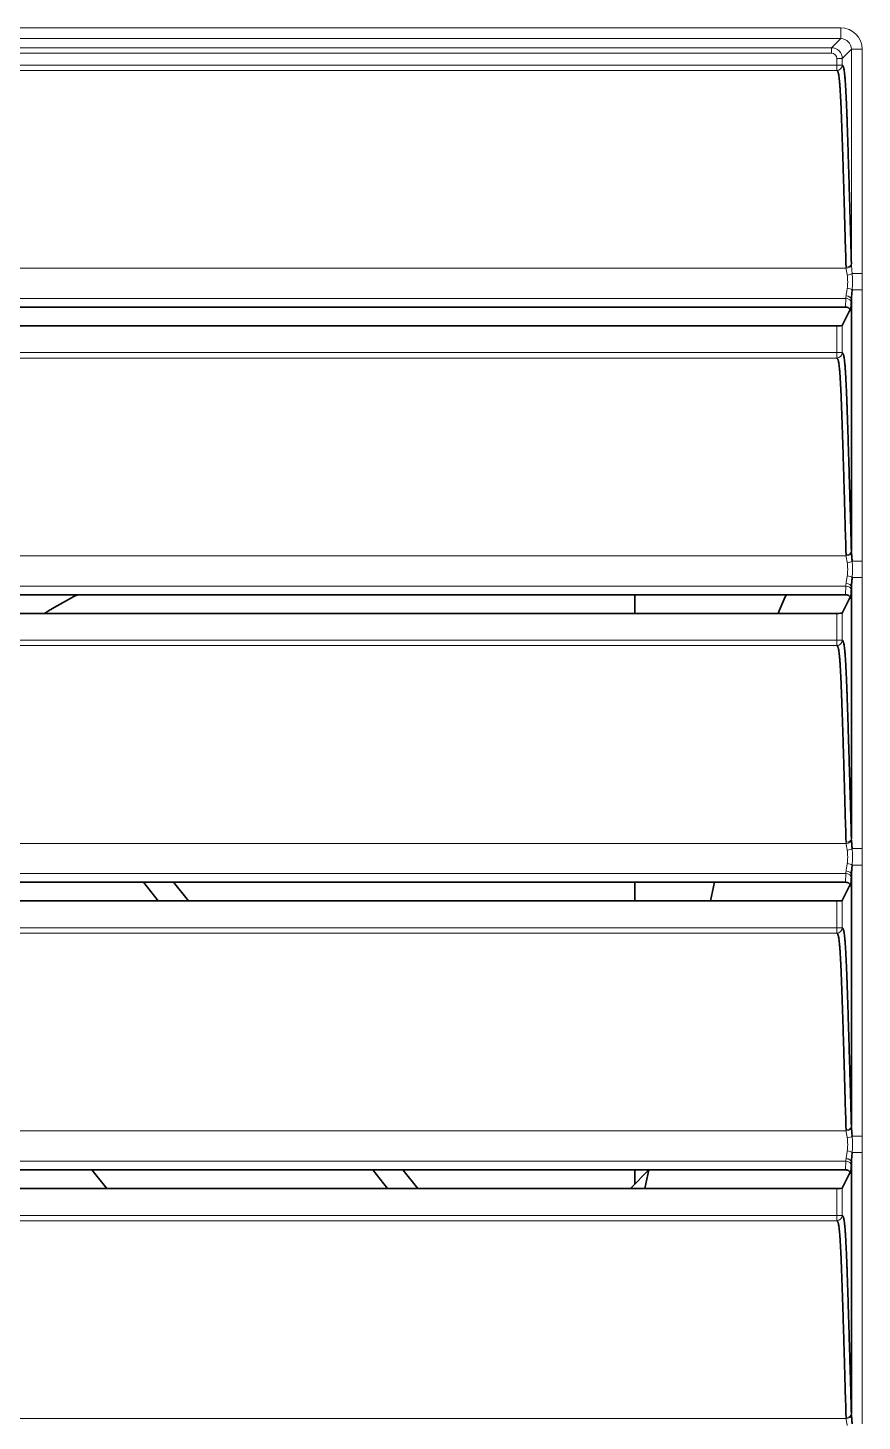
# Model space of a CAD drawing. Header units: inches. Extents: x -1096 to 3103, y -191 to 3207.
# Drawn here: x 2331.8 to 2370.7, y 1715.2 to 1780.1 of the extents above; entities that cross this region are included whole.
import ezdxf

# ---------------------------------------------------------------- set-up
doc = ezdxf.new("R2010")
doc.units = ezdxf.units.IN

msp = doc.modelspace()

# ---------------------------------------------------------------- linework, layer by layer
at = {"lineweight": 13}
for p, q in [((2312.723, 1780.123), (2369.69, 1780.123)), ((2369.69, 1779.624), (2312.723, 1779.624)), ((2369.261, 1779.195), (2369.69, 1779.624)), ((2369.69, 1779.624), (2369.69, 1780.123)), ((2313.151, 1779.195), (2369.261, 1779.195)), ((2369.261, 1778.945), (2313.151, 1778.945)), ((2369.261, 1779.195), (2369.261, 1778.945)), ((2370.189, 1779.124), (2369.761, 1778.695)), ((2370.189, 1769.131), (2370.189, 1779.124)), ((2370.189, 1779.124), (2370.689, 1779.124)), ((2370.689, 1779.124), (2370.689, 1768.679)), ((2312.901, 1778.389), (2369.511, 1778.389)), ((2369.511, 1778.695), (2369.761, 1778.695)), ((2369.511, 1778.389), (2369.511, 1778.695)), ((2369.511, 1778.389), (2369.761, 1778.389)), ((2369.511, 1778.389), (2369.511, 1778.139)), ((2369.761, 1778.695), (2369.761, 1778.389)), ((2369.511, 1778.139), (2312.901, 1778.139)), ((2312.47, 1768.923), (2369.942, 1768.923)), ((2370.226, 1768.679), (2370.689, 1768.679)), ((2370.226, 1767.913), (2370.689, 1767.913)), ((2370.689, 1767.913), (2370.689, 1755.279)), ((2369.934, 1767.515), (2312.478, 1767.515)), ((2369.916, 1767.11), (2369.934, 1767.515)), ((2369.511, 1764.989), (2369.511, 1766.241)), ((2369.761, 1766.257), (2369.761, 1764.989)), ((2312.901, 1764.989), (2369.511, 1764.989)), ((2369.511, 1764.739), (2312.901, 1764.739)), ((2369.761, 1764.989), (2369.511, 1764.989)), ((2369.511, 1764.739), (2369.511, 1764.989)), ((2312.47, 1755.523), (2369.942, 1755.523)), ((2370.226, 1755.279), (2370.689, 1755.279)), ((2370.226, 1754.513), (2370.689, 1754.513)), ((2370.689, 1754.513), (2370.689, 1741.879)), ((2369.934, 1754.115), (2312.478, 1754.115)), ((2369.916, 1753.71), (2369.934, 1754.115)), ((2369.511, 1751.589), (2369.511, 1752.841)), ((2369.761, 1752.857), (2369.761, 1751.589)), ((2312.901, 1751.589), (2369.511, 1751.589)), ((2369.511, 1751.339), (2312.901, 1751.339)), ((2369.761, 1751.589), (2369.511, 1751.589)), ((2369.511, 1751.339), (2369.511, 1751.589)), ((2312.47, 1742.123), (2369.942, 1742.123)), ((2370.226, 1741.879), (2370.689, 1741.879)), ((2369.934, 1740.715), (2312.478, 1740.715)), ((2369.916, 1740.31), (2369.934, 1740.715)), ((2370.226, 1741.113), (2370.689, 1741.113)), ((2370.689, 1741.113), (2370.689, 1728.479)), ((2369.511, 1738.189), (2369.511, 1739.441)), ((2369.761, 1739.457), (2369.761, 1738.189)), ((2312.901, 1738.189), (2369.511, 1738.189)), ((2369.761, 1738.189), (2369.511, 1738.189)), ((2369.511, 1737.939), (2369.511, 1738.189)), ((2369.511, 1737.939), (2312.901, 1737.939)), ((2312.47, 1728.723), (2369.942, 1728.723)), ((2370.226, 1728.479), (2370.689, 1728.479)), ((2370.226, 1727.713), (2370.689, 1727.713)), ((2370.689, 1727.713), (2370.689, 1715.079)), ((2369.934, 1727.315), (2312.478, 1727.315)), ((2369.916, 1726.91), (2369.934, 1727.315)), ((2369.511, 1724.789), (2369.511, 1726.041)), ((2369.761, 1726.057), (2369.761, 1724.789)), ((2312.901, 1724.789), (2369.511, 1724.789)), ((2369.511, 1724.539), (2312.901, 1724.539)), ((2369.761, 1724.789), (2369.511, 1724.789)), ((2369.511, 1724.539), (2369.511, 1724.789)), ((2312.47, 1715.323), (2369.942, 1715.323))]:
    msp.add_line(p, q, dxfattribs=at)
at = {"lineweight": 35}
for p, q in [((2370.184, 1767.32), (2370.166, 1766.919)), ((2370.189, 1755.731), (2370.189, 1767.464)), ((2369.916, 1767.11), (2312.496, 1767.11)), ((2369.761, 1766.257), (2370.136, 1767.003)), ((2369.511, 1766.241), (2312.901, 1766.241)), ((2369.916, 1753.71), (2312.496, 1753.71)), ((2360.106, 1752.841), (2360.106, 1753.71)), ((2369.761, 1752.857), (2370.136, 1753.603)), ((2370.184, 1753.92), (2370.166, 1753.519)), ((2370.189, 1742.331), (2370.189, 1754.064)), ((2369.511, 1752.841), (2312.901, 1752.841)), ((2370.189, 1728.931), (2370.189, 1740.664)), ((2369.916, 1740.31), (2312.496, 1740.31)), ((2337.204, 1740.31), (2337.897, 1739.44)), ((2338.607, 1740.31), (2339.3, 1739.44)), ((2360.106, 1739.438), (2360.106, 1740.307)), ((2363.818, 1740.31), (2363.62, 1739.44)), ((2369.761, 1739.457), (2370.136, 1740.203)), ((2370.184, 1740.52), (2370.166, 1740.119)), ((2369.511, 1739.441), (2312.901, 1739.441)), ((2370.184, 1727.12), (2370.166, 1726.719)), ((2370.189, 1715.531), (2370.189, 1727.264)), ((2369.916, 1726.91), (2312.496, 1726.91)), ((2334.806, 1726.91), (2335.498, 1726.041)), ((2347.89, 1726.91), (2348.583, 1726.041)), ((2349.293, 1726.91), (2349.986, 1726.041)), ((2360.759, 1726.906), (2359.893, 1726.041)), ((2360.106, 1726.25), (2360.106, 1726.908)), ((2360.76, 1726.91), (2360.561, 1726.041)), ((2369.761, 1726.057), (2370.136, 1726.803)), ((2369.511, 1726.041), (2312.901, 1726.041))]:
    msp.add_line(p, q, dxfattribs=at)
msp.add_arc((2361.706, 1703.141), 57.6, 118.60574, 120.36233, dxfattribs=at)
at = {"lineweight": 13}
for centre, major_axis, ratio, start_param, end_param in [((2369.688, 1779.123), (-0.708, -0.708), 0.998783, 2.356803, 3.926382), ((2369.688, 1779.123), (0.355, 0.355), 0.996359, 5.498396, 7.067974), ((2369.261, 1778.695), (0.354, 0.354), 0.999999, 5.498396, 7.067974), ((2369.261, 1778.695), (-0.177, -0.177), 0.998783, 2.356803, 3.926382), ((2369.511, 1778.389), (-0.066, -0.241), 0.999345, 0.269342, 1.839802), ((2369.939, 1769.131), (-0.25, -0.007), 0.626591, 1.553199, 3.096797), ((2369.942, 1769.079), (-0.249, -0.018), 0.625593, 1.525244, 3.025641), ((2369.995, 1768.679), (-0.248, -0.033), 0.303681, 1.530952, 2.733575), ((2369.995, 1767.913), (-0.248, 0.033), 0.303681, 3.54961, 4.752233), ((2369.907, 1768.296), (0, 1), 0.043651, 3.816334, 3.983818), ((2369.934, 1767.32), (-0.25, 0.011), 0.780579, 3.197456, 4.746449), ((2369.939, 1767.464), (-0.25, 0.008), 0.665625, 3.188374, 4.733128), ((2370.157, 1768.296), (0, 1.25), 0.034921, 3.816333, 3.983817), ((2369.511, 1764.989), (-0.066, -0.241), 0.999345, 0.269342, 1.839802), ((2369.939, 1755.731), (-0.25, -0.007), 0.626591, 1.553199, 3.096797), ((2369.942, 1755.679), (-0.249, -0.018), 0.625593, 1.525244, 3.025641), ((2369.995, 1755.279), (-0.248, -0.033), 0.303681, 1.530952, 2.733575), ((2369.907, 1754.896), (0, 1), 0.043651, 3.816334, 3.983818), ((2369.939, 1754.064), (-0.25, 0.008), 0.665625, 3.188374, 4.733128), ((2369.995, 1754.513), (-0.248, 0.033), 0.303681, 3.54961, 4.752233), ((2369.934, 1753.92), (-0.25, 0.011), 0.780579, 3.197456, 4.746449), ((2370.157, 1754.896), (0, 1.25), 0.034921, 3.816333, 3.983817), ((2369.511, 1751.589), (-0.066, -0.241), 0.999345, 0.269342, 1.839802), ((2369.939, 1742.331), (-0.25, -0.007), 0.626591, 1.553199, 3.096797), ((2369.942, 1742.279), (-0.249, -0.018), 0.625593, 1.525244, 3.025641), ((2369.995, 1741.879), (-0.248, -0.033), 0.303681, 1.530952, 2.733575), ((2369.907, 1741.496), (0, 1), 0.043651, 3.816334, 3.983818), ((2369.934, 1740.52), (-0.25, 0.011), 0.780579, 3.197456, 4.746449), ((2369.939, 1740.664), (-0.25, 0.008), 0.665625, 3.188374, 4.733128), ((2369.995, 1741.113), (-0.248, 0.033), 0.303681, 3.54961, 4.752233), ((2370.157, 1741.496), (0, 1.25), 0.034921, 3.816333, 3.983817), ((2369.511, 1738.189), (-0.066, -0.241), 0.999345, 0.269342, 1.839802), ((2369.939, 1728.931), (-0.25, -0.007), 0.626591, 1.553199, 3.096797), ((2369.942, 1728.879), (-0.249, -0.018), 0.625593, 1.525244, 3.025641), ((2369.995, 1728.479), (-0.248, -0.033), 0.303681, 1.530952, 2.733575), ((2369.995, 1727.713), (-0.248, 0.033), 0.303681, 3.54961, 4.752233), ((2369.907, 1728.096), (0, 1), 0.043651, 3.816334, 3.983818), ((2369.934, 1727.12), (-0.25, 0.011), 0.780579, 3.197456, 4.746449), ((2369.939, 1727.264), (-0.25, 0.008), 0.665625, 3.188374, 4.733128), ((2370.157, 1728.096), (0, 1.25), 0.034921, 3.816333, 3.983817), ((2369.511, 1724.789), (-0.066, -0.241), 0.999345, 0.269342, 1.839802), ((2369.939, 1715.531), (-0.25, -0.007), 0.626591, 1.553199, 3.096797), ((2369.942, 1715.479), (-0.249, -0.018), 0.625593, 1.525244, 3.025641)]:
    msp.add_ellipse(centre, major_axis=major_axis, ratio=ratio, start_param=start_param, end_param=end_param, dxfattribs=at)
at = {"lineweight": 35}
for centre, major_axis, ratio, start_param, end_param in [((2369.511, 1766.258), (-0.25, 0), 0.06935, 1.570796, 3.106686), ((2370.897, 1750.482), (-1.513, -6.63), 0.681998, 4.364973, 4.50767), ((2369.511, 1752.858), (-0.25, 0), 0.06935, 1.570796, 3.106686), ((2369.511, 1739.458), (-0.25, 0), 0.06935, 1.570796, 3.106686), ((2369.511, 1726.058), (-0.25, 0), 0.06935, 1.570796, 3.106686)]:
    msp.add_ellipse(centre, major_axis=major_axis, ratio=ratio, start_param=start_param, end_param=end_param, dxfattribs=at)
for points, knots in [([(2369.761, 1778.389), (2369.766, 1778.388), (2369.772, 1778.384), (2369.784, 1778.373), (2369.79, 1778.366), (2369.802, 1778.345), (2369.807, 1778.332), (2369.816, 1778.307), (2369.819, 1778.298), (2369.825, 1778.278), (2369.828, 1778.267), (2369.842, 1778.207), (2369.853, 1778.142), (2369.87, 1778.01), (2369.876, 1777.96), (2369.887, 1777.849), (2369.892, 1777.786), (2369.9, 1777.683), (2369.903, 1777.647), (2369.908, 1777.572), (2369.91, 1777.533), (2369.918, 1777.41), (2369.923, 1777.323), (2369.938, 1777.05), (2369.947, 1776.849), (2369.961, 1776.531), (2369.97, 1776.314), (2369.978, 1776.087), (2369.985, 1775.913), (2369.987, 1775.855), (2369.991, 1775.738), (2369.993, 1775.679), (2369.999, 1775.501), (2370.003, 1775.381), (2370.016, 1775.018), (2370.024, 1774.773), (2370.039, 1774.277), (2370.047, 1774.026), (2370.063, 1773.522), (2370.07, 1773.268), (2370.085, 1772.758), (2370.093, 1772.502), (2370.108, 1771.988), (2370.115, 1771.73), (2370.13, 1771.213), (2370.138, 1770.954), (2370.16, 1770.175), (2370.175, 1769.653), (2370.189, 1769.131)], [0, 0, 0, 0, 0.03125, 0.03125, 0.0625, 0.0625, 0.09375, 0.09375, 0.109375, 0.109375, 0.125, 0.125, 0.1875, 0.1875, 0.21875, 0.21875, 0.25, 0.25, 0.265625, 0.265625, 0.28125, 0.28125, 0.3125, 0.3125, 0.375, 0.375, 0.40625, 0.4375, 0.4375, 0.453125, 0.453125, 0.46875, 0.46875, 0.5, 0.5, 0.5625, 0.5625, 0.625, 0.625, 0.6875, 0.6875, 0.75, 0.75, 0.8125, 0.8125, 0.875, 0.875, 1, 1, 1, 1]), ([(2369.939, 1768.974), (2369.925, 1769.489), (2369.91, 1770.004), (2369.881, 1771.028), (2369.866, 1771.538), (2369.844, 1772.299), (2369.837, 1772.552), (2369.822, 1773.055), (2369.814, 1773.306), (2369.799, 1773.804), (2369.791, 1774.051), (2369.776, 1774.541), (2369.768, 1774.784), (2369.756, 1775.142), (2369.752, 1775.261), (2369.743, 1775.496), (2369.739, 1775.612), (2369.731, 1775.841), (2369.727, 1775.954), (2369.718, 1776.175), (2369.709, 1776.392), (2369.7, 1776.597), (2369.69, 1776.795), (2369.685, 1776.891), (2369.676, 1777.074), (2369.67, 1777.161), (2369.664, 1777.263), (2369.662, 1777.283), (2369.66, 1777.323), (2369.656, 1777.381), (2369.652, 1777.435), (2369.644, 1777.539), (2369.638, 1777.601), (2369.627, 1777.713), (2369.621, 1777.763), (2369.604, 1777.894), (2369.593, 1777.959), (2369.578, 1778.018), (2369.575, 1778.029), (2369.569, 1778.049), (2369.566, 1778.058), (2369.558, 1778.083), (2369.552, 1778.096), (2369.54, 1778.116), (2369.534, 1778.124), (2369.522, 1778.135), (2369.517, 1778.138), (2369.511, 1778.139)], [0, 0, 0, 0, 0.125, 0.125, 0.25, 0.25, 0.3125, 0.3125, 0.375, 0.375, 0.4375, 0.4375, 0.5, 0.5, 0.53125, 0.53125, 0.5625, 0.5625, 0.59375, 0.59375, 0.625, 0.65625, 0.65625, 0.6875, 0.6875, 0.71875, 0.71875, 0.726562, 0.726562, 0.734375, 0.75, 0.75, 0.78125, 0.78125, 0.8125, 0.8125, 0.875, 0.875, 0.890625, 0.890625, 0.90625, 0.90625, 0.9375, 0.9375, 0.96875, 0.96875, 1, 1, 1, 1]), ([(2370.226, 1767.913), (2370.223, 1767.874), (2370.219, 1767.835), (2370.211, 1767.757), (2370.207, 1767.719), (2370.2, 1767.644), (2370.197, 1767.607), (2370.192, 1767.534), (2370.19, 1767.499), (2370.189, 1767.464)], [0, 0, 0, 0, 0.25, 0.25, 0.5, 0.5, 0.75, 0.75, 1, 1, 1, 1]), ([(2370.166, 1766.919), (2370.166, 1766.932), (2370.164, 1766.944), (2370.159, 1766.962), (2370.157, 1766.968), (2370.152, 1766.981), (2370.149, 1766.986), (2370.139, 1767.004), (2370.132, 1767.015), (2370.113, 1767.036), (2370.103, 1767.045), (2370.08, 1767.063), (2370.067, 1767.071), (2370.047, 1767.081), (2370.04, 1767.084), (2370.026, 1767.09), (2370.018, 1767.093), (2369.996, 1767.1), (2369.981, 1767.104), (2369.949, 1767.109), (2369.933, 1767.11), (2369.916, 1767.11)], [0, 0, 0, 0, 0.125, 0.125, 0.1875, 0.1875, 0.25, 0.25, 0.375, 0.375, 0.5, 0.5, 0.625, 0.625, 0.6875, 0.6875, 0.75, 0.75, 0.875, 0.875, 1, 1, 1, 1]), ([(2369.939, 1755.574), (2369.925, 1756.089), (2369.91, 1756.604), (2369.881, 1757.628), (2369.866, 1758.138), (2369.844, 1758.899), (2369.837, 1759.152), (2369.822, 1759.655), (2369.814, 1759.906), (2369.799, 1760.404), (2369.791, 1760.651), (2369.776, 1761.141), (2369.768, 1761.384), (2369.756, 1761.742), (2369.752, 1761.861), (2369.743, 1762.096), (2369.739, 1762.212), (2369.731, 1762.441), (2369.727, 1762.554), (2369.718, 1762.775), (2369.709, 1762.992), (2369.7, 1763.197), (2369.69, 1763.395), (2369.685, 1763.491), (2369.676, 1763.674), (2369.67, 1763.761), (2369.664, 1763.863), (2369.662, 1763.883), (2369.66, 1763.923), (2369.656, 1763.981), (2369.652, 1764.035), (2369.644, 1764.139), (2369.638, 1764.201), (2369.627, 1764.313), (2369.621, 1764.363), (2369.604, 1764.494), (2369.593, 1764.559), (2369.578, 1764.618), (2369.575, 1764.629), (2369.569, 1764.649), (2369.566, 1764.658), (2369.558, 1764.683), (2369.552, 1764.696), (2369.54, 1764.716), (2369.534, 1764.724), (2369.522, 1764.735), (2369.517, 1764.738), (2369.511, 1764.739)], [0, 0, 0, 0, 0.125, 0.125, 0.25, 0.25, 0.3125, 0.3125, 0.375, 0.375, 0.4375, 0.4375, 0.5, 0.5, 0.53125, 0.53125, 0.5625, 0.5625, 0.59375, 0.59375, 0.625, 0.65625, 0.65625, 0.6875, 0.6875, 0.71875, 0.71875, 0.726562, 0.726562, 0.734375, 0.75, 0.75, 0.78125, 0.78125, 0.8125, 0.8125, 0.875, 0.875, 0.890625, 0.890625, 0.90625, 0.90625, 0.9375, 0.9375, 0.96875, 0.96875, 1, 1, 1, 1]), ([(2369.761, 1764.989), (2369.766, 1764.988), (2369.772, 1764.984), (2369.784, 1764.973), (2369.79, 1764.966), (2369.802, 1764.945), (2369.807, 1764.932), (2369.816, 1764.907), (2369.819, 1764.898), (2369.825, 1764.878), (2369.828, 1764.867), (2369.842, 1764.807), (2369.853, 1764.742), (2369.87, 1764.61), (2369.876, 1764.56), (2369.887, 1764.449), (2369.892, 1764.386), (2369.9, 1764.283), (2369.903, 1764.247), (2369.908, 1764.172), (2369.91, 1764.133), (2369.918, 1764.01), (2369.923, 1763.923), (2369.938, 1763.65), (2369.947, 1763.449), (2369.961, 1763.131), (2369.97, 1762.914), (2369.978, 1762.687), (2369.985, 1762.513), (2369.987, 1762.455), (2369.991, 1762.338), (2369.993, 1762.279), (2369.999, 1762.101), (2370.003, 1761.981), (2370.016, 1761.618), (2370.024, 1761.373), (2370.039, 1760.877), (2370.047, 1760.626), (2370.063, 1760.122), (2370.07, 1759.868), (2370.085, 1759.358), (2370.093, 1759.102), (2370.108, 1758.588), (2370.115, 1758.33), (2370.13, 1757.813), (2370.138, 1757.554), (2370.16, 1756.775), (2370.175, 1756.253), (2370.189, 1755.731)], [0, 0, 0, 0, 0.03125, 0.03125, 0.0625, 0.0625, 0.09375, 0.09375, 0.109375, 0.109375, 0.125, 0.125, 0.1875, 0.1875, 0.21875, 0.21875, 0.25, 0.25, 0.265625, 0.265625, 0.28125, 0.28125, 0.3125, 0.3125, 0.375, 0.375, 0.40625, 0.4375, 0.4375, 0.453125, 0.453125, 0.46875, 0.46875, 0.5, 0.5, 0.5625, 0.5625, 0.625, 0.625, 0.6875, 0.6875, 0.75, 0.75, 0.8125, 0.8125, 0.875, 0.875, 1, 1, 1, 1]), ([(2370.191, 1755.679), (2370.193, 1755.648), (2370.195, 1755.615), (2370.2, 1755.55), (2370.203, 1755.517), (2370.213, 1755.417), (2370.22, 1755.348), (2370.226, 1755.279)], [0, 0, 0, 0, 0.25, 0.25, 0.5, 0.5, 1, 1, 1, 1]), ([(2370.226, 1754.513), (2370.223, 1754.474), (2370.219, 1754.435), (2370.211, 1754.357), (2370.207, 1754.319), (2370.2, 1754.244), (2370.197, 1754.207), (2370.192, 1754.134), (2370.19, 1754.099), (2370.189, 1754.064)], [0, 0, 0, 0, 0.25, 0.25, 0.5, 0.5, 0.75, 0.75, 1, 1, 1, 1]), ([(2370.166, 1753.519), (2370.166, 1753.532), (2370.164, 1753.544), (2370.159, 1753.562), (2370.157, 1753.568), (2370.152, 1753.581), (2370.149, 1753.586), (2370.139, 1753.604), (2370.132, 1753.615), (2370.113, 1753.636), (2370.103, 1753.645), (2370.08, 1753.663), (2370.067, 1753.671), (2370.047, 1753.681), (2370.04, 1753.684), (2370.026, 1753.69), (2370.018, 1753.693), (2369.996, 1753.7), (2369.981, 1753.704), (2369.949, 1753.709), (2369.933, 1753.71), (2369.916, 1753.71)], [0, 0, 0, 0, 0.125, 0.125, 0.1875, 0.1875, 0.25, 0.25, 0.375, 0.375, 0.5, 0.5, 0.625, 0.625, 0.6875, 0.6875, 0.75, 0.75, 0.875, 0.875, 1, 1, 1, 1]), ([(2369.939, 1742.174), (2369.925, 1742.689), (2369.91, 1743.204), (2369.881, 1744.228), (2369.866, 1744.738), (2369.844, 1745.499), (2369.837, 1745.752), (2369.822, 1746.255), (2369.814, 1746.506), (2369.799, 1747.004), (2369.791, 1747.251), (2369.776, 1747.741), (2369.768, 1747.984), (2369.756, 1748.342), (2369.752, 1748.461), (2369.743, 1748.696), (2369.739, 1748.812), (2369.731, 1749.041), (2369.727, 1749.154), (2369.718, 1749.375), (2369.709, 1749.592), (2369.7, 1749.797), (2369.69, 1749.995), (2369.685, 1750.091), (2369.676, 1750.274), (2369.67, 1750.361), (2369.664, 1750.463), (2369.662, 1750.483), (2369.66, 1750.523), (2369.656, 1750.581), (2369.652, 1750.635), (2369.644, 1750.739), (2369.638, 1750.801), (2369.627, 1750.913), (2369.621, 1750.963), (2369.604, 1751.094), (2369.593, 1751.159), (2369.578, 1751.218), (2369.575, 1751.229), (2369.569, 1751.249), (2369.566, 1751.258), (2369.558, 1751.283), (2369.552, 1751.296), (2369.54, 1751.316), (2369.534, 1751.324), (2369.522, 1751.335), (2369.517, 1751.338), (2369.511, 1751.339)], [0, 0, 0, 0, 0.125, 0.125, 0.25, 0.25, 0.3125, 0.3125, 0.375, 0.375, 0.4375, 0.4375, 0.5, 0.5, 0.53125, 0.53125, 0.5625, 0.5625, 0.59375, 0.59375, 0.625, 0.65625, 0.65625, 0.6875, 0.6875, 0.71875, 0.71875, 0.726563, 0.726563, 0.734375, 0.75, 0.75, 0.78125, 0.78125, 0.8125, 0.8125, 0.875, 0.875, 0.890625, 0.890625, 0.90625, 0.90625, 0.9375, 0.9375, 0.96875, 0.96875, 1, 1, 1, 1]), ([(2369.761, 1751.589), (2369.766, 1751.588), (2369.772, 1751.584), (2369.784, 1751.573), (2369.79, 1751.566), (2369.802, 1751.545), (2369.807, 1751.532), (2369.816, 1751.507), (2369.819, 1751.498), (2369.825, 1751.478), (2369.828, 1751.467), (2369.842, 1751.407), (2369.853, 1751.342), (2369.87, 1751.21), (2369.876, 1751.16), (2369.887, 1751.049), (2369.892, 1750.986), (2369.9, 1750.883), (2369.903, 1750.847), (2369.908, 1750.772), (2369.91, 1750.733), (2369.918, 1750.61), (2369.923, 1750.523), (2369.938, 1750.25), (2369.947, 1750.049), (2369.961, 1749.731), (2369.97, 1749.514), (2369.978, 1749.287), (2369.985, 1749.113), (2369.987, 1749.055), (2369.991, 1748.938), (2369.993, 1748.879), (2369.999, 1748.701), (2370.003, 1748.581), (2370.016, 1748.218), (2370.024, 1747.973), (2370.039, 1747.477), (2370.047, 1747.226), (2370.063, 1746.722), (2370.07, 1746.468), (2370.085, 1745.958), (2370.093, 1745.702), (2370.108, 1745.188), (2370.115, 1744.93), (2370.13, 1744.413), (2370.138, 1744.154), (2370.16, 1743.375), (2370.175, 1742.853), (2370.189, 1742.331)], [0, 0, 0, 0, 0.03125, 0.03125, 0.0625, 0.0625, 0.09375, 0.09375, 0.109375, 0.109375, 0.125, 0.125, 0.1875, 0.1875, 0.21875, 0.21875, 0.25, 0.25, 0.265625, 0.265625, 0.28125, 0.28125, 0.3125, 0.3125, 0.375, 0.375, 0.40625, 0.4375, 0.4375, 0.453125, 0.453125, 0.46875, 0.46875, 0.5, 0.5, 0.5625, 0.5625, 0.625, 0.625, 0.6875, 0.6875, 0.75, 0.75, 0.8125, 0.8125, 0.875, 0.875, 1, 1, 1, 1]), ([(2370.191, 1742.279), (2370.193, 1742.248), (2370.195, 1742.215), (2370.2, 1742.15), (2370.203, 1742.117), (2370.213, 1742.017), (2370.22, 1741.948), (2370.226, 1741.879)], [0, 0, 0, 0, 0.25, 0.25, 0.5, 0.5, 1, 1, 1, 1]), ([(2370.226, 1741.113), (2370.223, 1741.074), (2370.219, 1741.035), (2370.211, 1740.957), (2370.207, 1740.919), (2370.2, 1740.844), (2370.197, 1740.807), (2370.192, 1740.734), (2370.19, 1740.699), (2370.189, 1740.664)], [0, 0, 0, 0, 0.25, 0.25, 0.5, 0.5, 0.75, 0.75, 1, 1, 1, 1]), ([(2370.166, 1740.119), (2370.166, 1740.132), (2370.164, 1740.144), (2370.159, 1740.162), (2370.157, 1740.168), (2370.152, 1740.181), (2370.149, 1740.186), (2370.139, 1740.204), (2370.132, 1740.215), (2370.113, 1740.236), (2370.103, 1740.245), (2370.08, 1740.263), (2370.067, 1740.271), (2370.047, 1740.281), (2370.04, 1740.284), (2370.026, 1740.29), (2370.018, 1740.293), (2369.996, 1740.3), (2369.981, 1740.304), (2369.949, 1740.309), (2369.933, 1740.31), (2369.916, 1740.31)], [0, 0, 0, 0, 0.125, 0.125, 0.1875, 0.1875, 0.25, 0.25, 0.375, 0.375, 0.5, 0.5, 0.625, 0.625, 0.6875, 0.6875, 0.75, 0.75, 0.875, 0.875, 1, 1, 1, 1]), ([(2369.761, 1738.189), (2369.766, 1738.188), (2369.772, 1738.184), (2369.784, 1738.173), (2369.79, 1738.166), (2369.802, 1738.145), (2369.807, 1738.132), (2369.816, 1738.107), (2369.819, 1738.098), (2369.825, 1738.078), (2369.828, 1738.067), (2369.842, 1738.007), (2369.853, 1737.942), (2369.87, 1737.81), (2369.876, 1737.76), (2369.887, 1737.649), (2369.892, 1737.586), (2369.9, 1737.483), (2369.903, 1737.447), (2369.908, 1737.372), (2369.91, 1737.333), (2369.918, 1737.21), (2369.923, 1737.123), (2369.938, 1736.85), (2369.947, 1736.649), (2369.961, 1736.331), (2369.97, 1736.114), (2369.978, 1735.887), (2369.985, 1735.713), (2369.987, 1735.655), (2369.991, 1735.538), (2369.993, 1735.479), (2369.999, 1735.301), (2370.003, 1735.181), (2370.016, 1734.818), (2370.024, 1734.573), (2370.039, 1734.077), (2370.047, 1733.826), (2370.063, 1733.322), (2370.07, 1733.068), (2370.085, 1732.558), (2370.093, 1732.302), (2370.108, 1731.788), (2370.115, 1731.53), (2370.13, 1731.013), (2370.138, 1730.754), (2370.16, 1729.975), (2370.175, 1729.453), (2370.189, 1728.931)], [0, 0, 0, 0, 0.03125, 0.03125, 0.0625, 0.0625, 0.09375, 0.09375, 0.109375, 0.109375, 0.125, 0.125, 0.1875, 0.1875, 0.21875, 0.21875, 0.25, 0.25, 0.265625, 0.265625, 0.28125, 0.28125, 0.3125, 0.3125, 0.375, 0.375, 0.40625, 0.4375, 0.4375, 0.453125, 0.453125, 0.46875, 0.46875, 0.5, 0.5, 0.5625, 0.5625, 0.625, 0.625, 0.6875, 0.6875, 0.75, 0.75, 0.8125, 0.8125, 0.875, 0.875, 1, 1, 1, 1]), ([(2369.939, 1728.774), (2369.925, 1729.289), (2369.91, 1729.804), (2369.881, 1730.828), (2369.866, 1731.338), (2369.844, 1732.099), (2369.837, 1732.352), (2369.822, 1732.855), (2369.814, 1733.106), (2369.799, 1733.604), (2369.791, 1733.851), (2369.776, 1734.341), (2369.768, 1734.584), (2369.756, 1734.942), (2369.752, 1735.061), (2369.743, 1735.296), (2369.739, 1735.412), (2369.731, 1735.641), (2369.727, 1735.754), (2369.718, 1735.975), (2369.709, 1736.192), (2369.7, 1736.397), (2369.69, 1736.595), (2369.685, 1736.691), (2369.676, 1736.874), (2369.67, 1736.961), (2369.664, 1737.063), (2369.662, 1737.083), (2369.66, 1737.123), (2369.656, 1737.181), (2369.652, 1737.235), (2369.644, 1737.339), (2369.638, 1737.401), (2369.627, 1737.513), (2369.621, 1737.563), (2369.604, 1737.694), (2369.593, 1737.759), (2369.578, 1737.818), (2369.575, 1737.829), (2369.569, 1737.849), (2369.566, 1737.858), (2369.558, 1737.883), (2369.552, 1737.896), (2369.54, 1737.916), (2369.534, 1737.924), (2369.522, 1737.935), (2369.517, 1737.938), (2369.511, 1737.939)], [0, 0, 0, 0, 0.125, 0.125, 0.25, 0.25, 0.3125, 0.3125, 0.375, 0.375, 0.4375, 0.4375, 0.5, 0.5, 0.53125, 0.53125, 0.5625, 0.5625, 0.59375, 0.59375, 0.625, 0.65625, 0.65625, 0.6875, 0.6875, 0.71875, 0.71875, 0.726562, 0.726562, 0.734375, 0.75, 0.75, 0.78125, 0.78125, 0.8125, 0.8125, 0.875, 0.875, 0.890625, 0.890625, 0.90625, 0.90625, 0.9375, 0.9375, 0.96875, 0.96875, 1, 1, 1, 1]), ([(2370.191, 1728.879), (2370.193, 1728.848), (2370.195, 1728.815), (2370.2, 1728.75), (2370.203, 1728.717), (2370.213, 1728.617), (2370.22, 1728.548), (2370.226, 1728.479)], [0, 0, 0, 0, 0.25, 0.25, 0.5, 0.5, 1, 1, 1, 1]), ([(2370.226, 1727.713), (2370.223, 1727.674), (2370.219, 1727.635), (2370.211, 1727.557), (2370.207, 1727.519), (2370.2, 1727.444), (2370.197, 1727.407), (2370.192, 1727.334), (2370.19, 1727.299), (2370.189, 1727.264)], [0, 0, 0, 0, 0.25, 0.25, 0.5, 0.5, 0.75, 0.75, 1, 1, 1, 1]), ([(2370.166, 1726.719), (2370.166, 1726.732), (2370.164, 1726.744), (2370.159, 1726.762), (2370.157, 1726.768), (2370.152, 1726.781), (2370.149, 1726.786), (2370.139, 1726.804), (2370.132, 1726.815), (2370.113, 1726.836), (2370.103, 1726.845), (2370.08, 1726.863), (2370.067, 1726.871), (2370.047, 1726.881), (2370.04, 1726.884), (2370.026, 1726.89), (2370.018, 1726.893), (2369.996, 1726.9), (2369.981, 1726.904), (2369.949, 1726.909), (2369.933, 1726.91), (2369.916, 1726.91)], [0, 0, 0, 0, 0.125, 0.125, 0.1875, 0.1875, 0.25, 0.25, 0.375, 0.375, 0.5, 0.5, 0.625, 0.625, 0.6875, 0.6875, 0.75, 0.75, 0.875, 0.875, 1, 1, 1, 1]), ([(2369.939, 1715.374), (2369.925, 1715.889), (2369.91, 1716.404), (2369.881, 1717.428), (2369.866, 1717.938), (2369.844, 1718.699), (2369.837, 1718.952), (2369.822, 1719.455), (2369.814, 1719.706), (2369.799, 1720.204), (2369.791, 1720.451), (2369.776, 1720.941), (2369.768, 1721.184), (2369.756, 1721.542), (2369.752, 1721.661), (2369.743, 1721.896), (2369.739, 1722.012), (2369.731, 1722.241), (2369.727, 1722.354), (2369.718, 1722.575), (2369.709, 1722.792), (2369.7, 1722.997), (2369.69, 1723.195), (2369.685, 1723.291), (2369.676, 1723.474), (2369.67, 1723.561), (2369.664, 1723.663), (2369.662, 1723.683), (2369.66, 1723.723), (2369.656, 1723.781), (2369.652, 1723.835), (2369.644, 1723.939), (2369.638, 1724.001), (2369.627, 1724.113), (2369.621, 1724.163), (2369.604, 1724.294), (2369.593, 1724.359), (2369.578, 1724.418), (2369.575, 1724.429), (2369.569, 1724.449), (2369.566, 1724.458), (2369.558, 1724.483), (2369.552, 1724.496), (2369.54, 1724.516), (2369.534, 1724.524), (2369.522, 1724.535), (2369.517, 1724.538), (2369.511, 1724.539)], [0, 0, 0, 0, 0.125, 0.125, 0.25, 0.25, 0.3125, 0.3125, 0.375, 0.375, 0.4375, 0.4375, 0.5, 0.5, 0.53125, 0.53125, 0.5625, 0.5625, 0.59375, 0.59375, 0.625, 0.65625, 0.65625, 0.6875, 0.6875, 0.71875, 0.71875, 0.726562, 0.726562, 0.734375, 0.75, 0.75, 0.78125, 0.78125, 0.8125, 0.8125, 0.875, 0.875, 0.890625, 0.890625, 0.90625, 0.90625, 0.9375, 0.9375, 0.96875, 0.96875, 1, 1, 1, 1]), ([(2369.761, 1724.789), (2369.766, 1724.788), (2369.772, 1724.784), (2369.784, 1724.773), (2369.79, 1724.766), (2369.802, 1724.745), (2369.807, 1724.732), (2369.816, 1724.707), (2369.819, 1724.698), (2369.825, 1724.678), (2369.828, 1724.667), (2369.842, 1724.607), (2369.853, 1724.542), (2369.87, 1724.41), (2369.876, 1724.36), (2369.887, 1724.249), (2369.892, 1724.186), (2369.9, 1724.083), (2369.903, 1724.047), (2369.908, 1723.972), (2369.91, 1723.933), (2369.918, 1723.81), (2369.923, 1723.723), (2369.938, 1723.45), (2369.947, 1723.249), (2369.961, 1722.931), (2369.97, 1722.714), (2369.978, 1722.487), (2369.985, 1722.313), (2369.987, 1722.255), (2369.991, 1722.138), (2369.993, 1722.079), (2369.999, 1721.901), (2370.003, 1721.781), (2370.016, 1721.418), (2370.024, 1721.173), (2370.039, 1720.677), (2370.047, 1720.426), (2370.063, 1719.922), (2370.07, 1719.668), (2370.085, 1719.158), (2370.093, 1718.902), (2370.108, 1718.388), (2370.115, 1718.13), (2370.13, 1717.613), (2370.138, 1717.354), (2370.16, 1716.575), (2370.175, 1716.053), (2370.189, 1715.531)], [0, 0, 0, 0, 0.03125, 0.03125, 0.0625, 0.0625, 0.09375, 0.09375, 0.109375, 0.109375, 0.125, 0.125, 0.1875, 0.1875, 0.21875, 0.21875, 0.25, 0.25, 0.265625, 0.265625, 0.28125, 0.28125, 0.3125, 0.3125, 0.375, 0.375, 0.40625, 0.4375, 0.4375, 0.453125, 0.453125, 0.46875, 0.46875, 0.5, 0.5, 0.5625, 0.5625, 0.625, 0.625, 0.6875, 0.6875, 0.75, 0.75, 0.8125, 0.8125, 0.875, 0.875, 1, 1, 1, 1]), ([(2370.191, 1715.479), (2370.193, 1715.448), (2370.195, 1715.415), (2370.2, 1715.35), (2370.203, 1715.317), (2370.213, 1715.217), (2370.22, 1715.148), (2370.226, 1715.079)], [0, 0, 0, 0, 0.25, 0.25, 0.5, 0.5, 1, 1, 1, 1])]:
    msp.add_open_spline(points, degree=3, knots=knots, dxfattribs=at)
at = {"lineweight": 13}
for points in [[(2369.942, 1768.923), (2369.941, 1768.94), (2369.94, 1768.957), (2369.939, 1768.974)], [(2370.189, 1769.131), (2370.19, 1769.114), (2370.19, 1769.096), (2370.191, 1769.079)], [(2369.942, 1755.523), (2369.941, 1755.54), (2369.94, 1755.557), (2369.939, 1755.574)], [(2370.189, 1755.731), (2370.19, 1755.714), (2370.19, 1755.696), (2370.191, 1755.679)], [(2369.942, 1742.123), (2369.941, 1742.14), (2369.94, 1742.157), (2369.939, 1742.174)], [(2370.189, 1742.331), (2370.19, 1742.314), (2370.19, 1742.296), (2370.191, 1742.279)], [(2370.189, 1728.931), (2370.19, 1728.914), (2370.19, 1728.896), (2370.191, 1728.879)], [(2369.942, 1728.723), (2369.941, 1728.74), (2369.94, 1728.757), (2369.939, 1728.774)], [(2369.942, 1715.323), (2369.941, 1715.34), (2369.94, 1715.357), (2369.939, 1715.374)], [(2370.189, 1715.531), (2370.19, 1715.514), (2370.19, 1715.496), (2370.191, 1715.479)]]:
    msp.add_open_spline(points, degree=3, dxfattribs=at)
for points, knots in [([(2369.995, 1768.602), (2369.985, 1768.66), (2369.974, 1768.716), (2369.96, 1768.796), (2369.955, 1768.822), (2369.949, 1768.861), (2369.948, 1768.873), (2369.944, 1768.898), (2369.943, 1768.911), (2369.942, 1768.923)], [0, 0, 0, 0, 0.5, 0.5, 0.75, 0.75, 0.875, 0.875, 1, 1, 1, 1]), ([(2369.995, 1767.99), (2369.999, 1768.015), (2370.002, 1768.04), (2370.007, 1768.09), (2370.01, 1768.115), (2370.013, 1768.166), (2370.014, 1768.192), (2370.016, 1768.244), (2370.016, 1768.27), (2370.016, 1768.349), (2370.015, 1768.4), (2370.01, 1768.477), (2370.007, 1768.502), (2370.002, 1768.552), (2369.999, 1768.577), (2369.995, 1768.602)], [0, 0, 0, 0, 0.125, 0.125, 0.25, 0.25, 0.375, 0.375, 0.5, 0.5, 0.75, 0.75, 0.875, 0.875, 1, 1, 1, 1]), ([(2370.191, 1769.079), (2370.193, 1769.048), (2370.195, 1769.015), (2370.2, 1768.95), (2370.203, 1768.917), (2370.213, 1768.817), (2370.22, 1768.748), (2370.226, 1768.679)], [0, 0, 0, 0, 0.25, 0.25, 0.5, 0.5, 1, 1, 1, 1]), ([(2370.226, 1768.679), (2370.229, 1768.647), (2370.231, 1768.615), (2370.234, 1768.552), (2370.235, 1768.52), (2370.238, 1768.425), (2370.239, 1768.361), (2370.239, 1768.265), (2370.238, 1768.233), (2370.238, 1768.169), (2370.237, 1768.136), (2370.235, 1768.072), (2370.234, 1768.04), (2370.231, 1767.977), (2370.229, 1767.945), (2370.226, 1767.913)], [0, 0, 0, 0, 0.125, 0.125, 0.25, 0.25, 0.5, 0.5, 0.625, 0.625, 0.75, 0.75, 0.875, 0.875, 1, 1, 1, 1]), ([(2370.689, 1768.679), (2370.689, 1768.615), (2370.687, 1768.551), (2370.684, 1768.424), (2370.683, 1768.36), (2370.683, 1768.232), (2370.684, 1768.168), (2370.687, 1768.041), (2370.689, 1767.977), (2370.689, 1767.913)], [0, 0, 0, 0, 0.25, 0.25, 0.5, 0.5, 0.75, 0.75, 1, 1, 1, 1]), ([(2369.939, 1767.63), (2369.94, 1767.657), (2369.943, 1767.684), (2369.951, 1767.74), (2369.955, 1767.769), (2369.966, 1767.83), (2369.972, 1767.86), (2369.983, 1767.924), (2369.989, 1767.957), (2369.995, 1767.99)], [0, 0, 0, 0, 0.25, 0.25, 0.5, 0.5, 0.75, 0.75, 1, 1, 1, 1]), ([(2369.995, 1755.202), (2369.985, 1755.26), (2369.974, 1755.316), (2369.96, 1755.396), (2369.955, 1755.422), (2369.949, 1755.461), (2369.948, 1755.473), (2369.944, 1755.498), (2369.943, 1755.511), (2369.942, 1755.523)], [0, 0, 0, 0, 0.5, 0.5, 0.75, 0.75, 0.875, 0.875, 1, 1, 1, 1]), ([(2369.995, 1754.59), (2369.999, 1754.615), (2370.002, 1754.64), (2370.007, 1754.69), (2370.01, 1754.715), (2370.013, 1754.766), (2370.014, 1754.792), (2370.016, 1754.844), (2370.016, 1754.87), (2370.016, 1754.949), (2370.015, 1755), (2370.01, 1755.077), (2370.007, 1755.102), (2370.002, 1755.152), (2369.999, 1755.177), (2369.995, 1755.202)], [0, 0, 0, 0, 0.125, 0.125, 0.25, 0.25, 0.375, 0.375, 0.5, 0.5, 0.75, 0.75, 0.875, 0.875, 1, 1, 1, 1]), ([(2370.226, 1755.279), (2370.229, 1755.247), (2370.231, 1755.215), (2370.234, 1755.152), (2370.235, 1755.12), (2370.238, 1755.025), (2370.239, 1754.961), (2370.239, 1754.865), (2370.238, 1754.833), (2370.238, 1754.769), (2370.237, 1754.736), (2370.235, 1754.672), (2370.234, 1754.64), (2370.231, 1754.577), (2370.229, 1754.545), (2370.226, 1754.513)], [0, 0, 0, 0, 0.125, 0.125, 0.25, 0.25, 0.5, 0.5, 0.625, 0.625, 0.75, 0.75, 0.875, 0.875, 1, 1, 1, 1]), ([(2370.689, 1755.279), (2370.689, 1755.215), (2370.687, 1755.151), (2370.684, 1755.024), (2370.683, 1754.96), (2370.683, 1754.832), (2370.684, 1754.768), (2370.687, 1754.641), (2370.689, 1754.577), (2370.689, 1754.513)], [0, 0, 0, 0, 0.25, 0.25, 0.5, 0.5, 0.75, 0.75, 1, 1, 1, 1]), ([(2369.939, 1754.23), (2369.94, 1754.257), (2369.943, 1754.284), (2369.951, 1754.34), (2369.955, 1754.369), (2369.966, 1754.43), (2369.972, 1754.46), (2369.983, 1754.524), (2369.989, 1754.557), (2369.995, 1754.59)], [0, 0, 0, 0, 0.25, 0.25, 0.5, 0.5, 0.75, 0.75, 1, 1, 1, 1]), ([(2369.995, 1741.802), (2369.985, 1741.86), (2369.974, 1741.916), (2369.96, 1741.996), (2369.955, 1742.022), (2369.949, 1742.061), (2369.948, 1742.073), (2369.944, 1742.098), (2369.943, 1742.111), (2369.942, 1742.123)], [0, 0, 0, 0, 0.5, 0.5, 0.75, 0.75, 0.875, 0.875, 1, 1, 1, 1]), ([(2369.995, 1741.19), (2369.999, 1741.215), (2370.002, 1741.24), (2370.007, 1741.29), (2370.01, 1741.315), (2370.013, 1741.366), (2370.014, 1741.392), (2370.016, 1741.444), (2370.016, 1741.47), (2370.016, 1741.549), (2370.015, 1741.6), (2370.01, 1741.677), (2370.007, 1741.702), (2370.002, 1741.752), (2369.999, 1741.777), (2369.995, 1741.802)], [0, 0, 0, 0, 0.125, 0.125, 0.25, 0.25, 0.375, 0.375, 0.5, 0.5, 0.75, 0.75, 0.875, 0.875, 1, 1, 1, 1]), ([(2370.226, 1741.879), (2370.229, 1741.847), (2370.231, 1741.815), (2370.234, 1741.752), (2370.235, 1741.72), (2370.238, 1741.625), (2370.239, 1741.561), (2370.239, 1741.465), (2370.238, 1741.433), (2370.238, 1741.369), (2370.237, 1741.336), (2370.235, 1741.272), (2370.234, 1741.24), (2370.231, 1741.177), (2370.229, 1741.145), (2370.226, 1741.113)], [0, 0, 0, 0, 0.125, 0.125, 0.25, 0.25, 0.5, 0.5, 0.625, 0.625, 0.75, 0.75, 0.875, 0.875, 1, 1, 1, 1]), ([(2370.689, 1741.879), (2370.689, 1741.815), (2370.687, 1741.751), (2370.684, 1741.624), (2370.683, 1741.56), (2370.683, 1741.432), (2370.684, 1741.368), (2370.687, 1741.241), (2370.689, 1741.177), (2370.689, 1741.113)], [0, 0, 0, 0, 0.25, 0.25, 0.5, 0.5, 0.75, 0.75, 1, 1, 1, 1]), ([(2369.939, 1740.83), (2369.94, 1740.857), (2369.943, 1740.884), (2369.951, 1740.94), (2369.955, 1740.969), (2369.966, 1741.03), (2369.972, 1741.06), (2369.983, 1741.124), (2369.989, 1741.157), (2369.995, 1741.19)], [0, 0, 0, 0, 0.25, 0.25, 0.5, 0.5, 0.75, 0.75, 1, 1, 1, 1]), ([(2369.995, 1728.402), (2369.985, 1728.46), (2369.974, 1728.516), (2369.96, 1728.596), (2369.955, 1728.622), (2369.949, 1728.661), (2369.948, 1728.673), (2369.944, 1728.698), (2369.943, 1728.711), (2369.942, 1728.723)], [0, 0, 0, 0, 0.5, 0.5, 0.75, 0.75, 0.875, 0.875, 1, 1, 1, 1]), ([(2369.995, 1727.79), (2369.999, 1727.815), (2370.002, 1727.84), (2370.007, 1727.89), (2370.01, 1727.915), (2370.013, 1727.966), (2370.014, 1727.992), (2370.016, 1728.044), (2370.016, 1728.07), (2370.016, 1728.149), (2370.015, 1728.2), (2370.01, 1728.277), (2370.007, 1728.302), (2370.002, 1728.352), (2369.999, 1728.377), (2369.995, 1728.402)], [0, 0, 0, 0, 0.125, 0.125, 0.25, 0.25, 0.375, 0.375, 0.5, 0.5, 0.75, 0.75, 0.875, 0.875, 1, 1, 1, 1]), ([(2370.226, 1728.479), (2370.229, 1728.447), (2370.231, 1728.415), (2370.234, 1728.352), (2370.235, 1728.32), (2370.238, 1728.225), (2370.239, 1728.161), (2370.239, 1728.065), (2370.238, 1728.033), (2370.238, 1727.969), (2370.237, 1727.936), (2370.235, 1727.872), (2370.234, 1727.84), (2370.231, 1727.777), (2370.229, 1727.745), (2370.226, 1727.713)], [0, 0, 0, 0, 0.125, 0.125, 0.25, 0.25, 0.5, 0.5, 0.625, 0.625, 0.75, 0.75, 0.875, 0.875, 1, 1, 1, 1]), ([(2370.689, 1728.479), (2370.689, 1728.415), (2370.687, 1728.351), (2370.684, 1728.224), (2370.683, 1728.16), (2370.683, 1728.032), (2370.684, 1727.968), (2370.687, 1727.841), (2370.689, 1727.777), (2370.689, 1727.713)], [0, 0, 0, 0, 0.25, 0.25, 0.5, 0.5, 0.75, 0.75, 1, 1, 1, 1]), ([(2369.939, 1727.43), (2369.94, 1727.457), (2369.943, 1727.484), (2369.951, 1727.54), (2369.955, 1727.569), (2369.966, 1727.63), (2369.972, 1727.66), (2369.983, 1727.724), (2369.989, 1727.757), (2369.995, 1727.79)], [0, 0, 0, 0, 0.25, 0.25, 0.5, 0.5, 0.75, 0.75, 1, 1, 1, 1]), ([(2369.995, 1715.002), (2369.985, 1715.06), (2369.974, 1715.116), (2369.96, 1715.196), (2369.955, 1715.222), (2369.949, 1715.261), (2369.948, 1715.273), (2369.944, 1715.298), (2369.943, 1715.311), (2369.942, 1715.323)], [0, 0, 0, 0, 0.5, 0.5, 0.75, 0.75, 0.875, 0.875, 1, 1, 1, 1])]:
    msp.add_open_spline(points, degree=3, knots=knots, dxfattribs=at)

doc.saveas('drawing.dxf')
